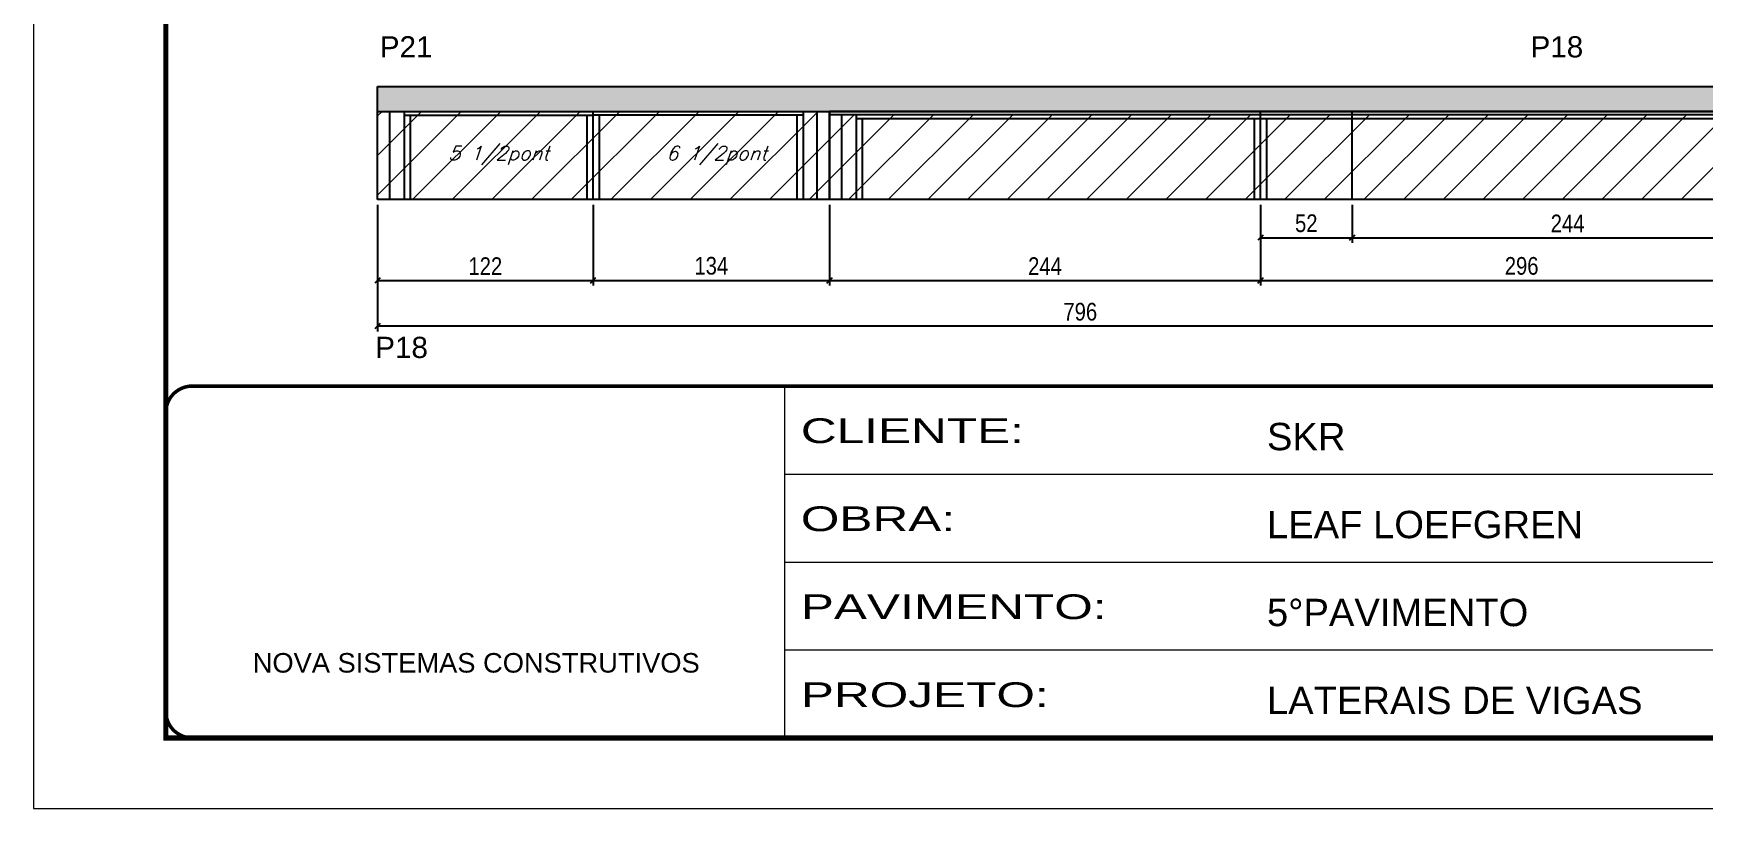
# Model space of a CAD drawing. Extents: x 3309 to 10384, y -2522 to 14608.
# Drawn here: x 6493 to 7439, y 10112 to 10551 of the extents above; entities that cross this region are included whole.
import ezdxf

# ---------------------------------------------------------------- set-up
doc = ezdxf.new("R2010")
doc.units = 0
doc.linetypes.add('CONTINUO', pattern=[0])
doc.linetypes.add('DASHED', pattern=[0.75, 0.5, -0.25])
for name, color, linetype in [('5', 5, 'Continuous'), ('COTA', 241, 'Continuous'), ('Painéis', 200, 'Continuous'), ('SARR_2.2x7', 40, 'Continuous'), ('SARR_3.5x7', 81, 'Continuous'), ('texto', 7, 'Continuous')]:
    doc.layers.add(name, color=color, linetype=linetype)
for name, color, linetype, lineweight in [('Folhas', 255, 'Continuous', 9), ('Hachura', 251, 'Continuous', 9), ('SARRAFO DE PRESSAO', 251, 'DASHED', 9)]:
    doc.layers.add(name, color=color, linetype=linetype, lineweight=lineweight)
doc.styles.add('ARIAL', font='arial.ttf')
doc.styles.add('COTA TECNICA', font='techl___.ttf', dxfattribs={"height": 10})
doc.styles.add('Romans', font='romans.shx')
doc.styles.get("Standard").update_dxf_attribs({"font": 'arial.ttf'})
doc.styles.add('Tecnologia', font='')
doc.styles.get('Tecnologia').set_extended_font_data('Forgotten Futurist')
doc.dimstyles.new('PAINEL', dxfattribs={"dimtxt": 10, "dimasz": 3, "dimexe": 3, "dimexo": 3, "dimgap": 3, "dimtad": 1, "dimdec": 1, "dimzin": 12, "dimdsep": 46, "dimtxsty": 'COTA TECNICA', "dimblk1": 'OBLIQUE', "dimblk2": 'OBLIQUE', "dimsah": 1, "dimcen": 0.9, "dimclrd": 4, "dimclre": 4, "dimclrt": 240, "dimadec": 1, "dimazin": 3, "dimtfac": 1, "dimtdec": 1, "dimtmove": 0, "dimatfit": 3, "dimfxl": 1, "dimtolj": 1, "dimtzin": 12, "dimarcsym": 0})

# ---------------------------------------------------------------- blocks, each defined once
blk = doc.blocks.new('9999999999')
at = {"color": 30, "linetype": 'CONTINUO'}
for p, q in [((98564.56, 34230.21), (98564.56, 34429.45)), ((98564.56, 34379.64), (99583.98, 34379.64)), ((98564.56, 34329.83), (99487.98, 34329.83)), ((98564.56, 34280.02), (99487.98, 34280.02))]:
    blk.add_line(p, q, dxfattribs=at)
at = {"color": 30, "linetype": 'CONTINUO', "const_width": 2}
blk.add_lwpolyline([(99583.98, 34230.21), (99583.98, 34414.45, 0.414214), (99568.98, 34429.45), (98228.98, 34429.45, 0.414214), (98213.98, 34414.45), (98213.98, 34245.21, 0.414214), (98228.98, 34230.21), (99583.98, 34230.21)], format="xyb", dxfattribs=at)
at = {"layer": 'Folhas'}
blk.add_lwpolyline([(98138.98, 34190.21), (99623.98, 34190.21), (99623.98, 35240.21), (98138.98, 35240.21)], close=True, dxfattribs=at)
at = {"layer": 'Folhas', "color": 30, "const_width": 3}
blk.add_lwpolyline([(98213.98, 34230.21), (99583.98, 34230.21), (99583.98, 35200.21), (98213.98, 35200.21)], close=True, dxfattribs=at)
at = {"color": 7, "linetype": 'Continuous', "ltscale": 5, "style": 'ARIAL'}
for s, height, p in [('SKR', 15.483, (98837.68, 34393.13)), ('LEAF LOEFGREN', 15.4829, (98837.68, 34343.32)), ('5°PAVIMENTO', 15.4829, (98837.68, 34293.51)), ('NOVA SISTEMAS CONSTRUTIVOS', 11.0592, (98263.19, 34267.21)), ('LATERAIS DE VIGAS', 15.4829, (98837.68, 34243.7))]:
    blk.add_text(s, height=height, dxfattribs=at).set_placement(p)
at = {"layer": 'Folhas', "color": 7, "style": 'Tecnologia', "width": 1.5}
for s, p in [('CLIENTE:', (98573.65, 34397.17)), ('OBRA:', (98573.65, 34347.31)), ('PAVIMENTO:', (98573.65, 34297.5)), ('PROJETO:', (98573.65, 34247.69))]:
    blk.add_text(s, height=14, dxfattribs=at).set_placement(p)
blk = doc.blocks.new('_Oblique')
at = {"color": 0, "linetype": 'ByBlock', "lineweight": -2}
blk.add_line((-0.5, -0.5), (0.5, 0.5), dxfattribs=at)
blk = doc.blocks.new('*D410')
at = {"layer": 'COTA', "color": 4, "lineweight": -2, "transparency": 16777216}
for p, q in [((6687.84, 10453.94), (6687.84, 10408.24)), ((6809.84, 10453.94), (6809.84, 10408.24)), ((6687.84, 10411.24), (6809.84, 10411.24))]:
    blk.add_line(p, q, dxfattribs=at)
at = {"layer": 'Defpoints', "color": 0, "transparency": 16777216}
for p in [(6687.84, 10456.94), (6809.84, 10456.94), (6809.84, 10411.24)]:
    blk.add_point(p, dxfattribs=at)
at = {"layer": 'COTA', "color": 4, "lineweight": -2, "transparency": 16777216, "xscale": 3, "yscale": 3, "zscale": 3, "rotation": 180}
blk.add_blockref('_Oblique', (6687.84, 10411.24), dxfattribs=at)
at = {"layer": 'COTA', "color": 4, "lineweight": -2, "transparency": 16777216, "xscale": 3, "yscale": 3, "zscale": 3}
blk.add_blockref('_Oblique', (6809.84, 10411.24), dxfattribs=at)
at = {"layer": 'COTA', "color": 240, "transparency": 16777216, "insert": (6748.84, 10419.29), "char_height": 10, "attachment_point": 5, "style": 'COTA TECNICA'}
blk.add_mtext('\\A1;122', dxfattribs=at)
blk = doc.blocks.new('*D411')
at = {"layer": 'COTA', "color": 4, "lineweight": -2, "transparency": 16777216}
for p, q in [((6809.84, 10453.94), (6809.84, 10408.24)), ((6943.84, 10453.94), (6943.84, 10408.24)), ((6809.84, 10411.24), (6943.84, 10411.24))]:
    blk.add_line(p, q, dxfattribs=at)
at = {"layer": 'Defpoints', "color": 0, "transparency": 16777216}
for p in [(6809.84, 10456.94), (6943.84, 10456.94), (6943.84, 10411.24)]:
    blk.add_point(p, dxfattribs=at)
at = {"layer": 'COTA', "color": 4, "lineweight": -2, "transparency": 16777216, "xscale": 3, "yscale": 3, "zscale": 3, "rotation": 180}
blk.add_blockref('_Oblique', (6809.84, 10411.24), dxfattribs=at)
at = {"layer": 'COTA', "color": 4, "lineweight": -2, "transparency": 16777216, "xscale": 3, "yscale": 3, "zscale": 3}
blk.add_blockref('_Oblique', (6943.84, 10411.24), dxfattribs=at)
at = {"layer": 'COTA', "color": 240, "transparency": 16777216, "insert": (6876.84, 10419.45), "char_height": 10, "attachment_point": 5, "style": 'COTA TECNICA'}
blk.add_mtext('\\A1;134', dxfattribs=at)
blk = doc.blocks.new('*D412')
at = {"layer": 'COTA', "color": 4, "linetype": 'ByBlock', "lineweight": -2, "transparency": 16777216}
for p, q in [((6687.84, 10453.94), (6687.84, 10382.29)), ((7483.84, 10453.94), (7483.84, 10382.29)), ((7483.84, 10385.29), (6687.84, 10385.29))]:
    blk.add_line(p, q, dxfattribs=at)
at = {"layer": 'Defpoints', "color": 0, "linetype": 'ByBlock', "transparency": 16777216}
for p in [(6687.84, 10456.94), (7483.84, 10456.94), (6687.84, 10385.29)]:
    blk.add_point(p, dxfattribs=at)
at = {"layer": 'COTA', "color": 4, "linetype": 'ByBlock', "lineweight": -2, "transparency": 16777216, "xscale": 3, "yscale": 3, "zscale": 3, "rotation": 180}
blk.add_blockref('_Oblique', (6687.84, 10385.29), dxfattribs=at)
at = {"layer": 'COTA', "color": 4, "linetype": 'ByBlock', "lineweight": -2, "transparency": 16777216, "xscale": 3, "yscale": 3, "zscale": 3}
blk.add_blockref('_Oblique', (7483.84, 10385.29), dxfattribs=at)
at = {"layer": 'COTA', "color": 240, "linetype": 'ByBlock', "transparency": 16777216, "insert": (7085.84, 10393.42), "char_height": 10, "attachment_point": 5, "style": 'COTA TECNICA'}
blk.add_mtext('\\A1;796', dxfattribs=at)
blk = doc.blocks.new('*D413')
at = {"layer": 'COTA', "color": 4, "lineweight": -2, "transparency": 16777216}
for p, q in [((6943.84, 10453.94), (6943.84, 10408.24)), ((7187.84, 10453.94), (7187.84, 10408.24)), ((6943.84, 10411.24), (7187.84, 10411.24))]:
    blk.add_line(p, q, dxfattribs=at)
at = {"layer": 'Defpoints', "color": 0, "transparency": 16777216}
for p in [(6943.84, 10456.94), (7187.84, 10456.94), (7187.84, 10411.24)]:
    blk.add_point(p, dxfattribs=at)
at = {"layer": 'COTA', "color": 4, "lineweight": -2, "transparency": 16777216, "xscale": 3, "yscale": 3, "zscale": 3, "rotation": 180}
blk.add_blockref('_Oblique', (6943.84, 10411.24), dxfattribs=at)
at = {"layer": 'COTA', "color": 4, "lineweight": -2, "transparency": 16777216, "xscale": 3, "yscale": 3, "zscale": 3}
blk.add_blockref('_Oblique', (7187.84, 10411.24), dxfattribs=at)
at = {"layer": 'COTA', "color": 240, "transparency": 16777216, "insert": (7065.84, 10419.31), "char_height": 10, "attachment_point": 5, "style": 'COTA TECNICA'}
blk.add_mtext('\\A1;244', dxfattribs=at)
blk = doc.blocks.new('*D414')
at = {"layer": 'COTA', "color": 4, "lineweight": -2, "transparency": 16777216}
for p, q in [((7187.84, 10453.94), (7187.84, 10408.24)), ((7483.84, 10453.94), (7483.84, 10408.24)), ((7187.84, 10411.24), (7483.84, 10411.24))]:
    blk.add_line(p, q, dxfattribs=at)
at = {"layer": 'Defpoints', "color": 0, "transparency": 16777216}
for p in [(7187.84, 10456.94), (7483.84, 10456.94), (7483.84, 10411.24)]:
    blk.add_point(p, dxfattribs=at)
at = {"layer": 'COTA', "color": 4, "lineweight": -2, "transparency": 16777216, "xscale": 3, "yscale": 3, "zscale": 3, "rotation": 180}
blk.add_blockref('_Oblique', (7187.84, 10411.24), dxfattribs=at)
at = {"layer": 'COTA', "color": 4, "lineweight": -2, "transparency": 16777216, "xscale": 3, "yscale": 3, "zscale": 3}
blk.add_blockref('_Oblique', (7483.84, 10411.24), dxfattribs=at)
at = {"layer": 'COTA', "color": 240, "transparency": 16777216, "insert": (7335.84, 10419.37), "char_height": 10, "attachment_point": 5, "style": 'COTA TECNICA'}
blk.add_mtext('\\A1;296', dxfattribs=at)
blk = doc.blocks.new('*D415')
at = {"layer": 'COTA', "color": 4, "lineweight": -2, "transparency": 16777216}
for p, q in [((7187.84, 10453.94), (7187.84, 10432.41)), ((7239.84, 10453.94), (7239.84, 10432.41)), ((7187.84, 10435.41), (7239.84, 10435.41))]:
    blk.add_line(p, q, dxfattribs=at)
at = {"layer": 'Defpoints', "color": 0, "transparency": 16777216}
for p in [(7187.84, 10456.94), (7239.84, 10456.94), (7239.84, 10435.41)]:
    blk.add_point(p, dxfattribs=at)
at = {"layer": 'COTA', "color": 4, "lineweight": -2, "transparency": 16777216, "xscale": 3, "yscale": 3, "zscale": 3, "rotation": 180}
blk.add_blockref('_Oblique', (7187.84, 10435.41), dxfattribs=at)
at = {"layer": 'COTA', "color": 4, "lineweight": -2, "transparency": 16777216, "xscale": 3, "yscale": 3, "zscale": 3}
blk.add_blockref('_Oblique', (7239.84, 10435.41), dxfattribs=at)
at = {"layer": 'COTA', "color": 240, "transparency": 16777216, "insert": (7213.84, 10443.52), "char_height": 10, "attachment_point": 5, "style": 'COTA TECNICA'}
blk.add_mtext('\\A1;52', dxfattribs=at)
blk = doc.blocks.new('*D416')
at = {"layer": 'COTA', "color": 4, "lineweight": -2, "transparency": 16777216}
for p, q in [((7239.84, 10453.94), (7239.84, 10432.41)), ((7483.84, 10453.94), (7483.84, 10432.41)), ((7239.84, 10435.41), (7483.84, 10435.41))]:
    blk.add_line(p, q, dxfattribs=at)
at = {"layer": 'Defpoints', "color": 0, "transparency": 16777216}
for p in [(7239.84, 10456.94), (7483.84, 10456.94), (7483.84, 10435.41)]:
    blk.add_point(p, dxfattribs=at)
at = {"layer": 'COTA', "color": 4, "lineweight": -2, "transparency": 16777216, "xscale": 3, "yscale": 3, "zscale": 3, "rotation": 180}
blk.add_blockref('_Oblique', (7239.84, 10435.41), dxfattribs=at)
at = {"layer": 'COTA', "color": 4, "lineweight": -2, "transparency": 16777216, "xscale": 3, "yscale": 3, "zscale": 3}
blk.add_blockref('_Oblique', (7483.84, 10435.41), dxfattribs=at)
at = {"layer": 'COTA', "color": 240, "transparency": 16777216, "insert": (7361.84, 10443.48), "char_height": 10, "attachment_point": 5, "style": 'COTA TECNICA'}
blk.add_mtext('\\A1;244', dxfattribs=at)

msp = doc.modelspace()

# ---------------------------------------------------------------- hatches: boundary and pattern name
at = {"layer": 'COTA'}
h = msp.add_hatch(dxfattribs=at)
h.set_pattern_fill('AR-CONC', color=256, scale=0.03)
h.set_pattern_definition([(50, (75.238, -124.059), (5.46554, -0.4781726), [0.5715, -6.2865]), (355, (75.238, -124.059), (-1.0573026, 5.7317054), [0.4572, -5.0292175]), (100.451445, (75.6937, -124.099), (4.4082374, 5.2535326), [0.4857003, -5.3427073]), (46.1842, (75.238, -122.535), (8.1323712, -1.26127), [0.85725, -9.42975]), (96.63556, (75.916, -122.64), (7.122124, 7.4227837), [0.7285507, -8.014068]), (351.18415, (75.238, -122.535), (7.122124, 7.422784), [0.685799, -7.543792]), (21, (76, -122.916), (4.5484317, -3.067956), [0.5715, -6.2865]), (326, (76, -122.916), (1.8540609, 5.525639), [0.4572, -5.0292]), (71.451445, (76.379, -123.1716), (6.4024926, 2.457683), [0.4857003, -5.3426981]), (37.5, (75.2382, -124.059), (0.0926581, 2.53665117), [0, -4.96824, 0, -5.1054, 0, -5.04825]), (7.5, (75.2382, -124.059), (2.0045899, 3.00541724), [0, -2.91084, 0, -4.85394, 0, -1.92405]), (327.5, (73.539, -124.059), (4.06771786, -0.17186232), [0, -1.905, 0, -5.9436, 0, -7.8867]), (317.5, (72.777, -124.059), (4.4438754, 0.7627947), [0, -2.4765, 0, -3.94716, 0, -5.6007])])
h.paths.add_polyline_path([(7483.84, 10506.94), (7483.84, 10520.94), (6687.84, 10520.94), (6687.84, 10506.94), (6943.84, 10506.94)])
at = {"layer": 'Hachura'}
h = msp.add_hatch(dxfattribs=at)
h.set_pattern_fill('ANSI31', color=256, scale=5)
h.paths.add_polyline_path([(6856.84, 10825.27), (6687.84, 10825.27), (6687.84, 10777.27), (6856.84, 10777.27)])
h.paths.add_polyline_path([(7100.84, 10825.27), (6856.84, 10825.27), (6856.84, 10777.27), (7100.84, 10777.27)])
h.paths.add_polyline_path([(7344.84, 10825.27), (7100.84, 10825.27), (7100.84, 10777.27), (7344.84, 10777.27)])
h.paths.add_polyline_path([(7348.84, 10680.02), (7175.84, 10680.02), (7175.84, 10630.02), (7348.84, 10630.02)])
h.paths.add_polyline_path([(7175.84, 10680.02), (6931.84, 10680.02), (6931.84, 10630.02), (7175.84, 10630.02)])
h.paths.add_polyline_path([(6931.84, 10680.02), (6687.84, 10680.02), (6687.84, 10630.02), (6931.84, 10630.02)])
h.paths.add_polyline_path([(6809.84, 10506.94), (6687.84, 10506.94), (6687.84, 10456.94), (6809.84, 10456.94)])
h.paths.add_polyline_path([(6943.84, 10506.94), (6809.84, 10506.94), (6809.84, 10456.94), (6943.84, 10456.94)])
h.paths.add_polyline_path([(7187.84, 10504.94), (6943.84, 10504.94), (6943.84, 10456.94), (7187.84, 10456.94)])
h.paths.add_polyline_path([(7239.84, 10504.94), (7187.84, 10504.94), (7187.84, 10456.94), (7239.84, 10456.94)])
h.paths.add_polyline_path([(7483.84, 10504.94), (7239.84, 10504.94), (7239.84, 10456.94), (7483.84, 10456.94)])

# ---------------------------------------------------------------- linework, layer by layer
at = {"layer": 'COTA'}
for p, q in [((6687.84, 10506.94), (6687.84, 10520.94)), ((6687.84, 10520.94), (7483.84, 10520.94))]:
    msp.add_line(p, q, dxfattribs=at)
at = {"layer": 'Painéis', "linetype": 'ByBlock'}
for p, q in [((6687.84, 10506.94), (6943.84, 10506.94)), ((6687.84, 10456.94), (6687.84, 10506.94)), ((6809.84, 10456.94), (6809.84, 10506.94)), ((6943.84, 10506.94), (6943.84, 10456.94)), ((7483.84, 10506.94), (6943.84, 10506.94)), ((6943.84, 10456.94), (6943.84, 10506.94)), ((7187.84, 10456.94), (7187.84, 10506.94)), ((7239.84, 10456.94), (7239.84, 10506.94)), ((6943.84, 10456.94), (6687.84, 10456.94)), ((7483.84, 10456.94), (6943.84, 10456.94))]:
    msp.add_line(p, q, dxfattribs=at)
msp.add_lwpolyline([(7483.84, 10504.94), (6943.84, 10504.94), (6943.84, 10506.94), (7483.84, 10506.94)], close=True, dxfattribs=at)
at = {"layer": 'SARR_2.2x7', "linetype": 'Continuous'}
for p, q in [((6694.84, 10456.94), (6694.84, 10506.94)), ((6702.84, 10504.74), (6809.84, 10504.74)), ((6928.84, 10504.74), (6809.84, 10504.74)), ((6936.84, 10456.94), (6936.84, 10506.94)), ((6950.84, 10456.94), (6950.84, 10504.94)), ((7187.84, 10502.74), (6958.84, 10502.74)), ((7468.84, 10502.74), (7187.84, 10502.74))]:
    msp.add_line(p, q, dxfattribs=at)
at = {"layer": 'SARR_3.5x7'}
for p, q in [((6702.84, 10506.94), (6702.84, 10456.94)), ((6706.34, 10504.74), (6706.34, 10456.94)), ((6806.34, 10504.74), (6806.34, 10456.94)), ((6813.34, 10504.74), (6813.34, 10456.94)), ((6925.34, 10504.74), (6925.34, 10456.94)), ((6928.84, 10506.94), (6928.84, 10456.94)), ((6958.84, 10504.94), (6958.84, 10456.94)), ((6962.34, 10502.74), (6962.34, 10456.94)), ((7184.34, 10502.74), (7184.34, 10456.94)), ((7191.34, 10502.74), (7191.34, 10456.94))]:
    msp.add_line(p, q, dxfattribs=at)

# ---------------------------------------------------------------- block references
at = {"layer": 'SARRAFO DE PRESSAO', "color": 6, "linetype": 'ByBlock'}
msp.add_blockref('9999999999', (-91646.11, -24078.07), dxfattribs=at)

# ---------------------------------------------------------------- texts
at = {"layer": '5', "linetype": 'Continuous'}
for s, rotation, p in [('P21', 0.00004, (6689.08, 10537.47)), ('P18', 359.99996, (7340.88, 10537.47)), ('P18', 359.99996, (6686.5, 10367.28))]:
    msp.add_text(s, height=12, rotation=rotation, dxfattribs=at).set_placement(p)
at = {"layer": 'texto', "color": 2, "char_height": 8, "attachment_point": 5, "style": 'Romans'}
for s, insert in [('{\\Q19;\\C256;5 1/2pont}', (6756.34, 10481.94)), ('{\\Q19;\\C256;6 1/2pont}', (6879.84, 10481.94))]:
    msp.add_mtext(s, dxfattribs=dict(at, insert=insert))

# ---------------------------------------------------------------- dimensions: what is measured, and where the dimension line sits
at = {"layer": 'COTA'}
for base, p1, p2, picture, middle in [((6809.84, 10411.24), (6687.84, 10456.94), (6809.84, 10456.94), '*D410', (6748.84, 10419.29)), ((7187.84, 10411.24), (6943.84, 10456.94), (7187.84, 10456.94), '*D413', (7065.84, 10419.31)), ((7239.84, 10435.41), (7187.84, 10456.94), (7239.84, 10456.94), '*D415', (7213.84, 10443.52))]:
    dim = msp.add_linear_dim(base=base, p1=p1, p2=p2, dimstyle='PAINEL', dxfattribs=at)
    dim.commit()
    dim.dimension.update_dxf_attribs({"geometry": picture, "text_midpoint": middle})
at = {"layer": 'COTA', "linetype": 'ByBlock'}
dim = msp.add_linear_dim(base=(6687.84, 10385.29), p1=(7483.84, 10456.94), p2=(6687.84, 10456.94), angle=180, dimstyle='PAINEL', dxfattribs=at)
dim.commit()
dim.dimension.update_dxf_attribs({"geometry": '*D412', "text_midpoint": (7085.84, 10393.42)})
at = {"layer": 'COTA'}
for base, p1, p2, picture, middle in [((6943.84, 10411.24), (6809.84, 10456.94), (6943.84, 10456.94), '*D411', (6876.84, 10419.45)), ((7483.84, 10411.24), (7187.84, 10456.94), (7483.84, 10456.94), '*D414', (7335.84, 10419.37)), ((7483.84, 10435.41), (7239.84, 10456.94), (7483.84, 10456.94), '*D416', (7361.84, 10443.48))]:
    dim = msp.add_linear_dim(base=base, p1=p1, p2=p2, dimstyle='PAINEL', override={"dimtmove": 1}, dxfattribs=at)
    dim.commit()
    dim.dimension.update_dxf_attribs({"geometry": picture, "text_midpoint": middle})

doc.saveas('drawing.dxf')
